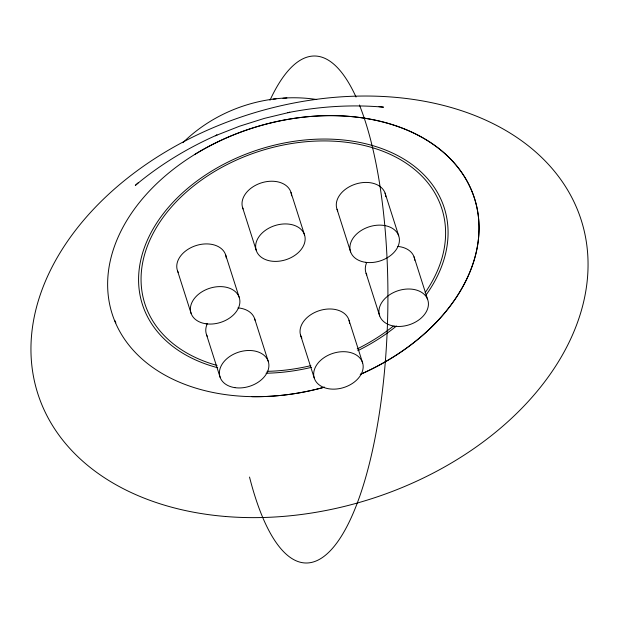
<?xml version="1.0" encoding="UTF-8"?>
<svg xmlns="http://www.w3.org/2000/svg" width="619" height="619" viewBox="0 0 619 619"><rect width="100%" height="100%" fill="white"/><g stroke="black" fill="none" stroke-linecap="round" stroke-linejoin="round"><path stroke-width="0.93" d="M182.884 142.71C217.586 108.557 268.6 92.099 316.735 99.52M138.579 182.45L135.298 185.421C159.911 164.747 187.611 147.98 216.99 135.004L215.327 135.747L239.561 126.206L264.445 118.361L289.746 112.287L287.843 112.666C319.303 106.46 351.561 104.317 383.525 107.172L379.052 106.638M282.984 98.282L286.899 97.964M273.111 99.133L276.035 98.901M414.026 256.815L427.652 299.511M385.072 193.089L398.698 235.785M366.077 273.265L379.702 315.961M337.007 209.237L350.633 251.933M349.015 320.24L362.641 362.935A25.356 17.928 -17.7 0 1 330.755 389.034A25.356 17.928 -17.7 0 1 321.865 359.283A25.356 17.928 -17.7 0 1 362.641 362.935M290.992 192.478L304.618 235.174A25.356 17.928 -17.7 0 1 272.724 261.28A25.356 17.928 -17.7 0 1 263.841 231.521A25.356 17.928 -17.7 0 1 304.618 235.174M300.571 335.204L314.197 377.899M242.547 207.442L256.173 250.138M254.548 318.445L268.174 361.148M225.486 254.417L239.112 297.112M206.491 334.593L220.116 377.288M177.529 270.867L191.155 313.562M324.217 387.223A190.149 134.455 -17.7 0 1 115.343 243.917A190.149 134.455 -17.7 0 1 419.311 135.878A190.149 134.455 -17.7 0 1 360.281 374.402M360.328 374.387A190.141 134.447 -17.7 0 0 392.051 357.774A190.103 134.424 -17.7 0 0 450.601 159.083A190.141 134.447 -17.7 0 0 194.606 154.557M324.348 387.185A190.141 134.447 -17.7 0 1 251.925 396.647M217.718 367.74A158.456 112.047 -17.7 0 1 159.129 219.397A158.456 112.047 -17.7 0 1 371.841 145.364A158.456 112.047 -17.7 0 1 425.826 295.309M396.446 326.043A158.456 112.047 -17.7 0 1 357.79 350.671M311.465 367.338A158.456 112.047 -17.7 0 1 266.038 373.226M397.715 246.424A25.356 17.928 -17.7 0 1 414.776 260.297M366.827 274.937A25.356 17.928 -17.7 0 1 366.51 262.936M301.879 338.16A25.356 17.928 -17.7 0 1 319.768 310.506A25.356 17.928 -17.7 0 1 349.549 323.598M207.218 336.264A25.356 17.928 -17.7 0 1 207.45 323.358M237.951 307.883A25.356 17.928 -17.7 0 1 255.036 320.224M178.287 272.53A25.356 17.928 -17.7 0 1 196.494 245.426A25.356 17.928 -17.7 0 1 226.229 257.899M115.854 322.87A190.149 134.455 -17.7 0 1 114.724 320.363M217.052 365.442A155.918 110.252 -17.7 0 1 161.536 219.621A155.918 110.252 -17.7 0 1 369.605 146.865A155.918 110.252 -17.7 0 1 425.121 292.694M393.212 326.198A155.918 110.252 -17.7 0 1 357.202 348.938M310.846 365.636A155.918 110.252 -17.7 0 1 267.052 371.346M337.742 210.909A25.356 17.928 -17.7 0 1 356.335 183.851A25.356 17.928 -17.7 0 1 385.784 196.726M243.105 208.959A25.356 17.928 -17.7 0 1 262.835 182.435A25.356 17.928 -17.7 0 1 291.526 195.836M270 100.216A253.527 77.46 -89 0 1 356.026 97.044M359.415 104.99A253.527 77.46 -89 0 1 364.792 480.506A253.527 77.46 -89 0 1 249.519 477.048M394.69 326.205A25.356 17.928 -17.7 0 0 428.155 301.244A25.356 17.928 -17.7 0 0 388.19 295.766A25.356 17.928 -17.7 0 0 394.69 326.205M234.887 387.649A25.356 17.928 -17.7 0 0 268.661 362.927A25.356 17.928 -17.7 0 0 228.891 357.078A25.356 17.928 -17.7 0 0 234.887 387.649M206.15 323.807A25.356 17.928 -17.7 0 0 239.607 298.838A25.356 17.928 -17.7 0 0 199.651 293.367A25.356 17.928 -17.7 0 0 206.15 323.807M365.411 262.294A25.356 17.928 -17.7 0 0 399.185 237.564A25.356 17.928 -17.7 0 0 359.407 231.723A25.356 17.928 -17.7 0 0 365.411 262.294M225.409 516.478A285.227 201.686 -17.7 0 0 581.527 221.076A285.227 201.686 -17.7 0 0 121.572 182.93A285.227 201.686 -17.7 0 0 225.409 516.478"/></g></svg>
